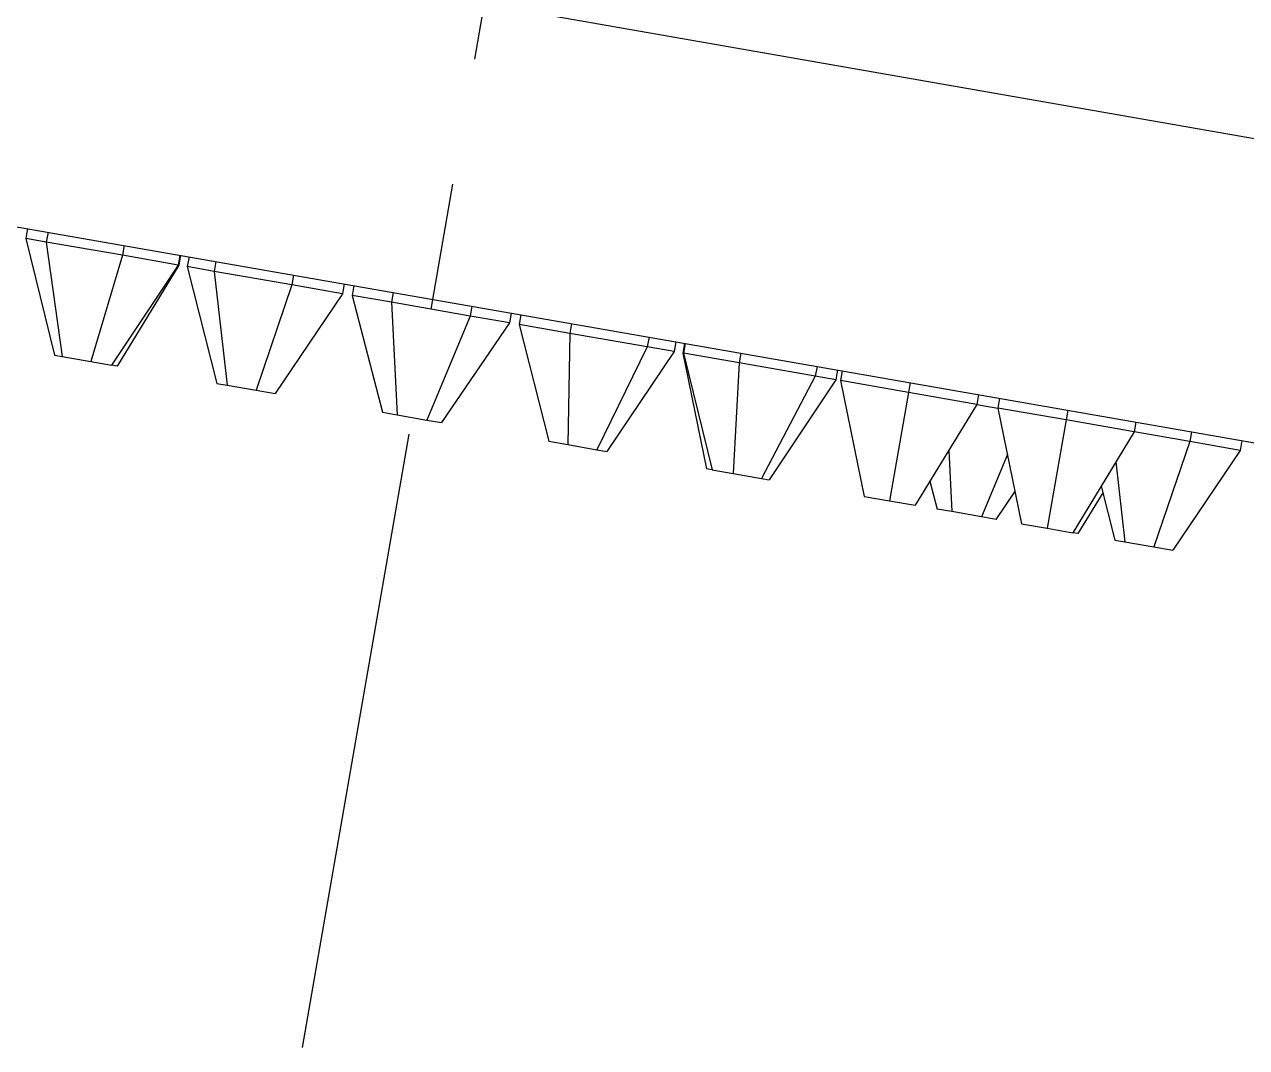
# Model space of a CAD drawing. Header units: millimetres. Extents: x 577 to 7172, y 252 to 2707.
# Drawn here: x 1515.8 to 1577, y 1606.4 to 1657.6 of the extents above; entities that cross this region are included whole.
import ezdxf

# ---------------------------------------------------------------- set-up
doc = ezdxf.new("R2010")
doc.units = ezdxf.units.MM
doc.header["$MEASUREMENT"] = 0
doc.linetypes.add('CENTER', pattern=[50.8, 31.75, -6.35, 6.35, -6.35])
doc.layers.add('외형선(ISO)', color=7, linetype='Continuous', lineweight=30)
doc.layers.add('중심선(ISO)', color=1, linetype='CENTER', lineweight=25, true_color=0xff0000)

msp = doc.modelspace()

# ---------------------------------------------------------------- linework, layer by layer
at = {"layer": '외형선(ISO)'}
for p, q in [((1538.797, 1658.648), (1611.893, 1645.896)), ((1462.335, 1656.761), (1610.104, 1630.982)), ((1515.959, 1647.406), (1515.873, 1646.913)), ((1516.978, 1647.228), (1516.893, 1646.735)), ((1515.873, 1646.913), (1517.306, 1641.08)), ((1516.893, 1646.735), (1515.873, 1646.913)), ((1516.893, 1646.735), (1517.689, 1641.013)), ((1520.699, 1646.071), (1516.893, 1646.735)), ((1520.785, 1646.564), (1520.699, 1646.071)), ((1520.699, 1646.071), (1519.116, 1640.764)), ((1523.485, 1645.585), (1520.699, 1646.071)), ((1523.571, 1646.078), (1523.485, 1645.585)), ((1523.606, 1646.072), (1523.52, 1645.579)), ((1524.036, 1645.997), (1523.95, 1645.504)), ((1525.384, 1645.762), (1525.298, 1645.269)), ((1523.485, 1645.585), (1520.161, 1640.582)), ((1523.52, 1645.579), (1520.442, 1640.533)), ((1523.485, 1645.585), (1523.52, 1645.579)), ((1523.95, 1645.504), (1525.43, 1639.663)), ((1525.298, 1645.269), (1523.95, 1645.504)), ((1525.298, 1645.269), (1525.936, 1639.575)), ((1529.178, 1644.592), (1525.298, 1645.269)), ((1529.178, 1644.592), (1527.391, 1639.321)), ((1529.264, 1645.085), (1529.178, 1644.592)), ((1531.711, 1644.15), (1529.178, 1644.592)), ((1531.797, 1644.643), (1531.711, 1644.15)), ((1532.279, 1644.559), (1532.193, 1644.066)), ((1531.711, 1644.15), (1528.341, 1639.155)), ((1532.193, 1644.066), (1533.711, 1638.218)), ((1534.163, 1643.722), (1532.193, 1644.066)), ((1534.249, 1644.215), (1534.163, 1643.722)), ((1534.163, 1643.722), (1534.449, 1638.089)), ((1538.104, 1643.035), (1534.163, 1643.722)), ((1538.19, 1643.528), (1538.104, 1643.035)), ((1538.104, 1643.035), (1535.927, 1637.832)), ((1540.074, 1642.691), (1536.666, 1637.703)), ((1540.074, 1642.691), (1538.104, 1643.035)), ((1540.16, 1643.184), (1540.074, 1642.691)), ((1540.642, 1643.1), (1540.556, 1642.607)), ((1540.556, 1642.607), (1542.036, 1636.766)), ((1543.089, 1642.165), (1540.556, 1642.607)), ((1543.089, 1642.165), (1542.986, 1636.6)), ((1543.174, 1642.658), (1543.089, 1642.165)), ((1546.969, 1641.488), (1543.089, 1642.165)), ((1546.969, 1641.488), (1544.441, 1636.346)), ((1547.055, 1641.981), (1546.969, 1641.488)), ((1548.317, 1641.253), (1546.969, 1641.488)), ((1548.403, 1641.746), (1548.317, 1641.253)), ((1548.833, 1641.671), (1548.747, 1641.178)), ((1548.868, 1641.665), (1548.782, 1641.172)), ((1517.306, 1641.08), (1517.689, 1641.013)), ((1517.689, 1641.013), (1519.116, 1640.764)), ((1548.317, 1641.253), (1544.946, 1636.258)), ((1548.747, 1641.178), (1549.934, 1635.388)), ((1548.747, 1641.178), (1548.782, 1641.172)), ((1548.782, 1641.172), (1550.216, 1635.339)), ((1551.568, 1640.686), (1548.782, 1641.172)), ((1551.654, 1641.179), (1551.568, 1640.686)), ((1519.116, 1640.764), (1520.161, 1640.582)), ((1520.442, 1640.533), (1520.161, 1640.582)), ((1551.568, 1640.686), (1551.26, 1635.157)), ((1555.374, 1640.022), (1551.568, 1640.686)), ((1555.46, 1640.515), (1555.374, 1640.022)), ((1556.48, 1640.337), (1556.394, 1639.844)), ((1556.714, 1640.296), (1556.628, 1639.803)), ((1525.43, 1639.663), (1525.936, 1639.575)), ((1555.374, 1640.022), (1552.688, 1634.908)), ((1556.394, 1639.844), (1553.07, 1634.841)), ((1556.394, 1639.844), (1555.374, 1640.022)), ((1556.628, 1639.803), (1557.815, 1634.013)), ((1560.04, 1639.208), (1556.628, 1639.803)), ((1560.126, 1639.701), (1560.04, 1639.208)), ((1525.936, 1639.575), (1527.391, 1639.321)), ((1527.391, 1639.321), (1528.341, 1639.155)), ((1560.04, 1639.208), (1559.095, 1633.79)), ((1563.453, 1638.613), (1560.04, 1639.208)), ((1563.539, 1639.105), (1563.453, 1638.613)), ((1563.453, 1638.613), (1560.375, 1633.567)), ((1563.453, 1638.613), (1564.509, 1638.428)), ((1564.595, 1638.921), (1564.509, 1638.428)), ((1564.509, 1638.428), (1565.696, 1632.638)), ((1567.921, 1637.833), (1564.509, 1638.428)), ((1533.711, 1638.218), (1534.449, 1638.089)), ((1534.449, 1638.089), (1535.927, 1637.832)), ((1535.927, 1637.832), (1536.666, 1637.703)), ((1567.921, 1637.833), (1566.976, 1632.415)), ((1568.007, 1638.326), (1567.921, 1637.833)), ((1571.334, 1637.238), (1567.921, 1637.833)), ((1571.334, 1637.238), (1568.256, 1632.192)), ((1571.42, 1637.73), (1571.334, 1637.238)), ((1574.109, 1636.754), (1571.334, 1637.238)), ((1574.195, 1637.246), (1574.109, 1636.754)), ((1542.036, 1636.766), (1542.986, 1636.6)), ((1542.986, 1636.6), (1544.441, 1636.346)), ((1574.109, 1636.754), (1572.321, 1631.482)), ((1576.642, 1636.312), (1574.109, 1636.754)), ((1576.727, 1636.804), (1576.642, 1636.312)), ((1544.441, 1636.346), (1544.946, 1636.258)), ((1562.051, 1636.315), (1562.207, 1633.247)), ((1564.986, 1636.1), (1563.685, 1632.989)), ((1576.642, 1636.312), (1573.271, 1631.317)), ((1550.216, 1635.339), (1549.934, 1635.388)), ((1550.216, 1635.339), (1551.26, 1635.157)), ((1570.418, 1635.736), (1570.866, 1631.736)), ((1551.26, 1635.157), (1552.688, 1634.908)), ((1552.688, 1634.908), (1553.07, 1634.841)), ((1561.107, 1634.767), (1561.468, 1633.376)), ((1564.424, 1632.86), (1565.367, 1634.242)), ((1569.763, 1634.183), (1568.52, 1632.146)), ((1569.677, 1634.522), (1570.36, 1631.825)), ((1557.815, 1634.013), (1559.095, 1633.79)), ((1559.095, 1633.79), (1560.375, 1633.567)), ((1562.207, 1633.247), (1561.468, 1633.376)), ((1563.685, 1632.989), (1562.207, 1633.247)), ((1564.424, 1632.86), (1563.685, 1632.989)), ((1565.696, 1632.638), (1566.976, 1632.415)), ((1566.976, 1632.415), (1568.256, 1632.192)), ((1568.52, 1632.146), (1568.256, 1632.192)), ((1570.36, 1631.825), (1570.866, 1631.736)), ((1570.866, 1631.736), (1572.321, 1631.482)), ((1572.321, 1631.482), (1573.271, 1631.317))]:
    msp.add_line(p, q, dxfattribs=at)
msp.add_open_spline([(1557.756, 1665.492), (1558.141, 1665.424), (1558.525, 1665.351), (1562.725, 1664.476), (1566.428, 1663.153), (1579.925, 1657.759), (1589.327, 1652.638), (1602.236, 1647.983), (1605.223, 1647.06), (1608.248, 1646.532)], degree=3, knots=[0, 0, 0, 0, 0.117395, 0.117395, 1.287005, 1.287005, 4.478067, 4.478067, 5.403935, 5.403935, 5.403935, 5.403935], dxfattribs=at)
at = {"layer": '중심선(ISO)'}
msp.add_line((1552.502, 1737.207), (1529.689, 1606.437), dxfattribs=at)

doc.saveas('drawing.dxf')
